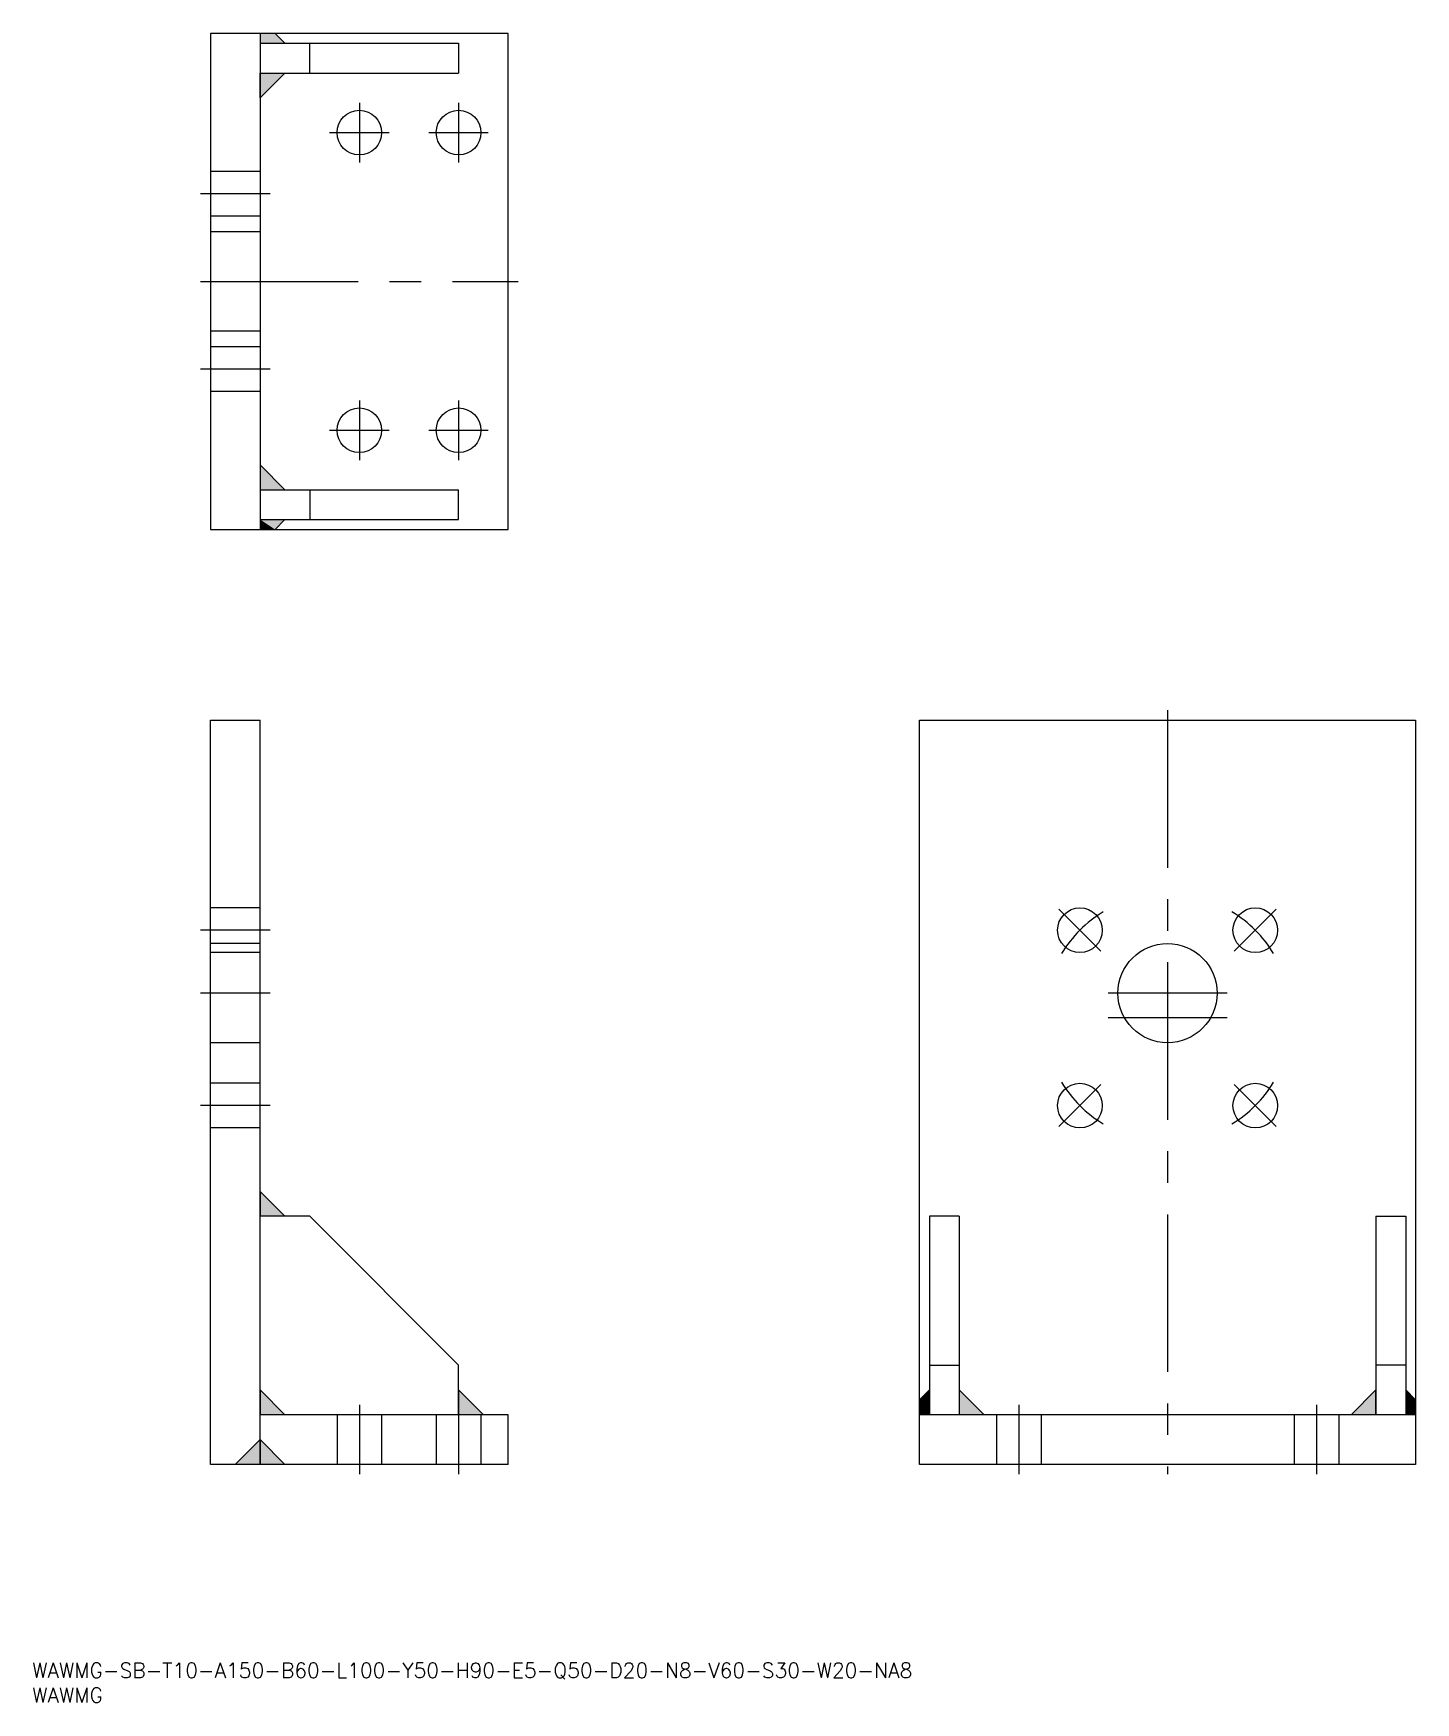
# Model space of a CAD drawing. Extents: x 0 to 279, y 0 to 336.
import ezdxf

# ---------------------------------------------------------------- set-up
doc = ezdxf.new("R2010")
doc.units = 0
doc.linetypes.add('CENTER', pattern=[50.8, 31.75, -6.35, 6.35, -6.35])
doc.linetypes.add('DASHED', pattern=[19.05, 12.7, -6.35])
doc.layers.get('0').update_dxf_attribs({"linetype": 'CONTINUOUS'})
doc.layers.add('CENTER', color=1, linetype='CENTER')
doc.styles.get("Standard").update_dxf_attribs({"font": 'txt.shx', "height": 3, "bigfont": 'bigfont.shx'})

# ---------------------------------------------------------------- blocks, each defined once
blk = doc.blocks.new('*U1')
at = {"color": 7, "linetype": 'CONTINUOUS'}
blk.add_text('WAWMG-SB-T10-A150-B60-L100-Y50-H90-E5-Q50-D20-N8-V60-S30-W20-NA8', height=3, dxfattribs=at).set_placement((0, 5))
blk = doc.blocks.new('*U2')
at = {"color": 7, "linetype": 'CONTINUOUS'}
blk.add_text('WAWMG', height=3, dxfattribs=at).set_placement((0, 0))
blk = doc.blocks.new('*U3')
at = {"color": 7, "linetype": 'CONTINUOUS'}
for p, q in [((180.891983, 63.026256), (178.891983, 61.026256)), ((178.891983, 61.026256), (178.891983, 58.026256)), ((180.891983, 61.026256), (180.891983, 63.026256)), ((180.891983, 61.026256), (180.891983, 58.026256))]:
    blk.add_line(p, q, dxfattribs=at)
for points in [[(180.891983, 63.026256), (178.891983, 61.026256), (180.891983, 61.026256)], [(178.891983, 61.026256), (178.891983, 58.026256), (180.891983, 58.026256)]]:
    blk.add_solid(points, dxfattribs=at)
at = {"color": 7, "linetype": 'CONTINUOUS', "extrusion": (0, 0, -1)}
blk.add_solid([(-178.891983, 61.026256), (-180.891983, 61.026256), (-180.891983, 58.026256)], dxfattribs=at)
blk = doc.blocks.new('*U4')
at = {"color": 7, "linetype": 'CONTINUOUS'}
for p, q in [((45.964051, 336.47943), (45.964051, 334.47943)), ((48.964051, 336.47943), (50.964051, 334.47943))]:
    blk.add_line(p, q, dxfattribs=at)
blk.add_solid([(45.964051, 336.47943), (45.964051, 334.47943), (50.964051, 334.47943)], dxfattribs=at)
at = {"color": 7, "linetype": 'CONTINUOUS', "extrusion": (0, 0, -1)}
blk.add_solid([(-45.964051, 336.47943), (-48.964051, 336.47943), (-50.964051, 334.47943)], dxfattribs=at)
blk = doc.blocks.new('*U5')
at = {"color": 7, "linetype": 'CONTINUOUS'}
for p, q in [((50.964051, 328.47943), (45.964051, 323.47943)), ((45.964051, 323.47943), (45.964051, 328.47943))]:
    blk.add_line(p, q, dxfattribs=at)
at = {"color": 7, "linetype": 'CONTINUOUS', "extrusion": (0, 0, -1)}
blk.add_solid([(-45.964051, 328.47943), (-50.964051, 328.47943), (-45.964051, 323.47943)], dxfattribs=at)
blk = doc.blocks.new('*U6')
at = {"color": 7, "linetype": 'CONTINUOUS'}
for p, q in [((45.964051, 103.026256), (45.964051, 98.026256)), ((50.964051, 98.026256), (45.964051, 103.026256))]:
    blk.add_line(p, q, dxfattribs=at)
blk.add_solid([(45.964051, 103.026256), (45.964051, 98.026256), (50.964051, 98.026256)], dxfattribs=at)
blk = doc.blocks.new('*U7')
at = {"color": 7, "linetype": 'CONTINUOUS'}
for p, q in [((45.964051, 63.026256), (45.964051, 58.026256)), ((50.964051, 58.026256), (45.964051, 63.026256))]:
    blk.add_line(p, q, dxfattribs=at)
blk.add_solid([(45.964051, 63.026256), (45.964051, 58.026256), (50.964051, 58.026256)], dxfattribs=at)
blk = doc.blocks.new('*U8')
at = {"color": 7, "linetype": 'CONTINUOUS'}
for p, q in [((85.964051, 63.026256), (85.964051, 58.026256)), ((90.964051, 58.026256), (85.964051, 63.026256))]:
    blk.add_line(p, q, dxfattribs=at)
blk.add_solid([(85.964051, 63.026256), (85.964051, 58.026256), (90.964051, 58.026256)], dxfattribs=at)
blk = doc.blocks.new('*U9')
at = {"color": 7, "linetype": 'CONTINUOUS'}
for p, q in [((45.964051, 53.026256), (45.964051, 48.026256)), ((50.964051, 48.026256), (45.964051, 53.026256))]:
    blk.add_line(p, q, dxfattribs=at)
blk.add_solid([(45.964051, 53.026256), (45.964051, 48.026256), (50.964051, 48.026256)], dxfattribs=at)
blk = doc.blocks.new('*U10')
at = {"color": 7, "linetype": 'CONTINUOUS'}
for p, q in [((45.964051, 53.026256), (40.964051, 48.026256)), ((45.964051, 48.026256), (45.964051, 53.026256))]:
    blk.add_line(p, q, dxfattribs=at)
blk.add_solid([(45.964051, 53.026256), (40.964051, 48.026256), (45.964051, 48.026256)], dxfattribs=at)
blk = doc.blocks.new('*U11')
at = {"color": 7, "linetype": 'CONTINUOUS'}
for p, q in [((186.891983, 63.026256), (186.891983, 58.026256)), ((191.891983, 58.026256), (186.891983, 63.026256))]:
    blk.add_line(p, q, dxfattribs=at)
blk.add_solid([(186.891983, 63.026256), (186.891983, 58.026256), (191.891983, 58.026256)], dxfattribs=at)
blk = doc.blocks.new('*U12')
at = {"color": 7, "linetype": 'CONTINUOUS'}
for p, q in [((45.964051, 238.47943), (45.964051, 236.47943)), ((50.964051, 238.47943), (48.964051, 236.47943))]:
    blk.add_line(p, q, dxfattribs=at)
blk.add_solid([(45.964051, 238.47943), (45.964051, 236.47943), (48.964051, 236.47943)], dxfattribs=at)
at = {"color": 7, "linetype": 'CONTINUOUS', "extrusion": (0, 0, -1)}
blk.add_solid([(-45.964051, 238.47943), (-50.964051, 238.47943), (-48.964051, 236.47943)], dxfattribs=at)
blk = doc.blocks.new('*U13')
at = {"color": 7, "linetype": 'CONTINUOUS'}
for p, q in [((45.964051, 249.47943), (45.964051, 244.47943)), ((50.964051, 244.47943), (45.964051, 249.47943))]:
    blk.add_line(p, q, dxfattribs=at)
blk.add_solid([(45.964051, 249.47943), (45.964051, 244.47943), (50.964051, 244.47943)], dxfattribs=at)
blk = doc.blocks.new('*U14')
at = {"color": 7, "linetype": 'CONTINUOUS'}
for p, q in [((276.891983, 63.026256), (276.891983, 61.026256)), ((278.891983, 61.026256), (276.891983, 63.026256)), ((276.891983, 61.026256), (276.891983, 58.026256)), ((278.891983, 61.026256), (278.891983, 58.026256))]:
    blk.add_line(p, q, dxfattribs=at)
for points in [[(276.891983, 63.026256), (276.891983, 61.026256), (278.891983, 61.026256)], [(276.891983, 61.026256), (276.891983, 58.026256), (278.891983, 58.026256)]]:
    blk.add_solid(points, dxfattribs=at)
at = {"color": 7, "linetype": 'CONTINUOUS', "extrusion": (0, 0, -1)}
blk.add_solid([(-276.891983, 61.026256), (-278.891983, 61.026256), (-278.891983, 58.026256)], dxfattribs=at)
blk = doc.blocks.new('*U15')
at = {"color": 7, "linetype": 'CONTINUOUS'}
for p, q in [((270.891983, 63.026256), (265.891983, 58.026256)), ((270.891983, 58.026256), (270.891983, 63.026256))]:
    blk.add_line(p, q, dxfattribs=at)
blk.add_solid([(270.891983, 63.026256), (265.891983, 58.026256), (270.891983, 58.026256)], dxfattribs=at)

msp = doc.modelspace()

# ---------------------------------------------------------------- linework, layer by layer
at = {"color": 7, "linetype": 'CONTINUOUS'}
for p, q in [((95.964051, 336.47943), (35.964051, 336.47943)), ((35.964051, 336.47943), (35.964051, 236.47943)), ((45.964051, 336.47943), (45.964051, 236.47943)), ((45.964051, 336.47943), (45.964051, 236.47943)), ((48.964051, 336.47943), (50.964051, 334.47943)), ((95.964051, 236.47943), (95.964051, 336.47943)), ((45.964051, 334.47943), (85.964051, 334.47943)), ((55.964051, 328.47943), (55.964051, 334.47943)), ((85.964051, 334.47943), (85.964051, 328.47943)), ((45.964051, 328.47943), (85.964051, 328.47943)), ((45.964051, 323.47943), (50.964051, 328.47943)), ((45.964051, 249.47943), (50.964051, 244.47943)), ((45.964051, 244.47943), (85.964051, 244.47943)), ((55.964051, 244.47943), (55.964051, 238.47943)), ((85.964051, 238.47943), (85.964051, 244.47943)), ((35.964051, 236.47943), (95.964051, 236.47943)), ((45.964051, 238.47943), (85.964051, 238.47943)), ((48.964051, 236.47943), (50.964051, 238.47943)), ((35.964051, 48.026256), (35.964051, 198.026256)), ((35.964051, 198.026256), (45.964051, 198.026256)), ((45.964051, 48.026256), (45.964051, 198.026256)), ((178.891983, 48.026256), (178.891983, 198.026256)), ((178.891983, 198.026256), (278.891983, 198.026256)), ((278.891983, 198.026256), (278.891983, 48.026256)), ((45.964051, 103.026256), (50.964051, 98.026256)), ((55.964051, 98.026256), (45.964051, 98.026256)), ((55.964051, 98.026256), (85.964051, 68.026256)), ((180.891983, 98.026256), (180.891983, 58.026256)), ((186.891983, 98.026256), (180.891983, 98.026256)), ((186.891983, 98.026256), (186.891983, 58.026256)), ((270.891983, 98.026256), (270.891983, 58.026256)), ((270.891983, 98.026256), (276.891983, 98.026256)), ((276.891983, 98.026256), (276.891983, 58.026256)), ((85.964051, 58.026256), (85.964051, 68.026256)), ((180.891983, 68.026256), (186.891983, 68.026256)), ((276.891983, 68.026256), (270.891983, 68.026256)), ((45.964051, 63.026256), (50.964051, 58.026256)), ((85.964051, 63.026256), (90.964051, 58.026256)), ((180.891983, 63.026256), (178.891983, 61.026256)), ((186.891983, 63.026256), (191.891983, 58.026256)), ((270.891983, 63.026256), (265.891983, 58.026256)), ((276.891983, 63.026256), (278.891983, 61.026256)), ((95.964051, 58.026256), (45.964051, 58.026256)), ((95.964051, 48.026256), (95.964051, 58.026256)), ((278.891983, 58.026256), (178.891983, 58.026256)), ((45.964051, 53.026256), (40.964051, 48.026256)), ((45.964051, 53.026256), (50.964051, 48.026256)), ((95.964051, 48.026256), (35.964051, 48.026256)), ((278.891983, 48.026256), (178.891983, 48.026256))]:
    msp.add_line(p, q, dxfattribs=at)
at = {"color": 3, "linetype": 'DASHED'}
for p, q in [((45.964051, 308.657099), (35.964051, 308.657099)), ((45.964051, 299.657099), (35.964051, 299.657099)), ((45.964051, 296.47943), (35.964051, 296.47943)), ((45.964051, 276.47943), (35.964051, 276.47943)), ((45.964051, 273.30176), (35.964051, 273.30176)), ((45.964051, 264.30176), (35.964051, 264.30176)), ((45.964051, 160.203926), (35.964051, 160.203926)), ((45.964051, 153.026256), (35.964051, 153.026256)), ((45.964051, 151.203926), (35.964051, 151.203926)), ((45.964051, 133.026256), (35.964051, 133.026256)), ((45.964051, 124.848587), (35.964051, 124.848587)), ((45.964051, 115.848587), (35.964051, 115.848587)), ((61.464051, 58.026256), (61.464051, 48.026256)), ((70.464051, 58.026256), (70.464051, 48.026256)), ((81.464051, 58.026256), (81.464051, 48.026256)), ((90.464051, 58.026256), (90.464051, 48.026256)), ((194.391983, 58.026256), (194.391983, 48.026256)), ((203.391983, 58.026256), (203.391983, 48.026256)), ((254.391983, 58.026256), (254.391983, 48.026256)), ((263.391983, 58.026256), (263.391983, 48.026256))]:
    msp.add_line(p, q, dxfattribs=at)
at = {"color": 7, "linetype": 'CONTINUOUS'}
for centre, radius in [((65.964051, 316.47943), 4.5), ((85.964051, 316.47943), 4.5), ((65.964051, 256.47943), 4.5), ((85.964051, 256.47943), 4.5), ((211.214314, 155.703926), 4.5), ((246.569653, 155.703926), 4.5), ((228.891983, 143.026256), 10), ((211.214314, 120.348587), 4.5), ((246.569653, 120.348587), 4.5)]:
    msp.add_circle(centre, radius, dxfattribs=at)
at = {"layer": 'CENTER', "color": 1, "linetype": 'CENTER'}
for p, q in [((65.964051, 322.47943), (65.964051, 310.47943)), ((85.964051, 322.47943), (85.964051, 310.47943)), ((59.964051, 316.47943), (71.964051, 316.47943)), ((79.964051, 316.47943), (91.964051, 316.47943)), ((47.964051, 304.157099), (33.964051, 304.157099)), ((33.964051, 286.47943), (97.964051, 286.47943)), ((47.964051, 268.80176), (33.964051, 268.80176)), ((65.964051, 262.47943), (65.964051, 250.47943)), ((85.964051, 262.47943), (85.964051, 250.47943)), ((59.964051, 256.47943), (71.964051, 256.47943)), ((79.964051, 256.47943), (91.964051, 256.47943)), ((228.891983, 200.026256), (228.891983, 46.026256)), ((206.971673, 159.946567), (215.456954, 151.461285)), ((250.812293, 159.946567), (242.327012, 151.461285)), ((47.964051, 155.703926), (33.964051, 155.703926)), ((47.964051, 143.026256), (33.964051, 143.026256)), ((240.891983, 143.026256), (216.891983, 143.026256)), ((240.891983, 138.026256), (216.891983, 138.026256)), ((215.456954, 124.591228), (206.971673, 116.105946)), ((242.327012, 124.591228), (250.812293, 116.105946)), ((47.964051, 120.348587), (33.964051, 120.348587)), ((65.964051, 60.026256), (65.964051, 46.026256)), ((85.964051, 60.026256), (85.964051, 46.026256)), ((198.891983, 60.026256), (198.891983, 46.026256)), ((258.891983, 60.026256), (258.891983, 46.026256))]:
    msp.add_line(p, q, dxfattribs=at)
for start, end in [(121.215795, 148.784205), (31.215795, 58.784205), (211.215795, 238.784205), (301.215795, 328.784205)]:
    msp.add_arc((228.891983, 138.026256), 25, start, end, dxfattribs=at)

# ---------------------------------------------------------------- block references
at = {"color": 7, "linetype": 'CONTINUOUS'}
for name in ['*U4', '*U5', '*U13', '*U12', '*U6', '*U7', '*U8', '*U3', '*U11', '*U15', '*U14', '*U10', '*U9', '*U1', '*U2']:
    msp.add_blockref(name, (0, 0), dxfattribs=at)

doc.saveas('drawing.dxf')
